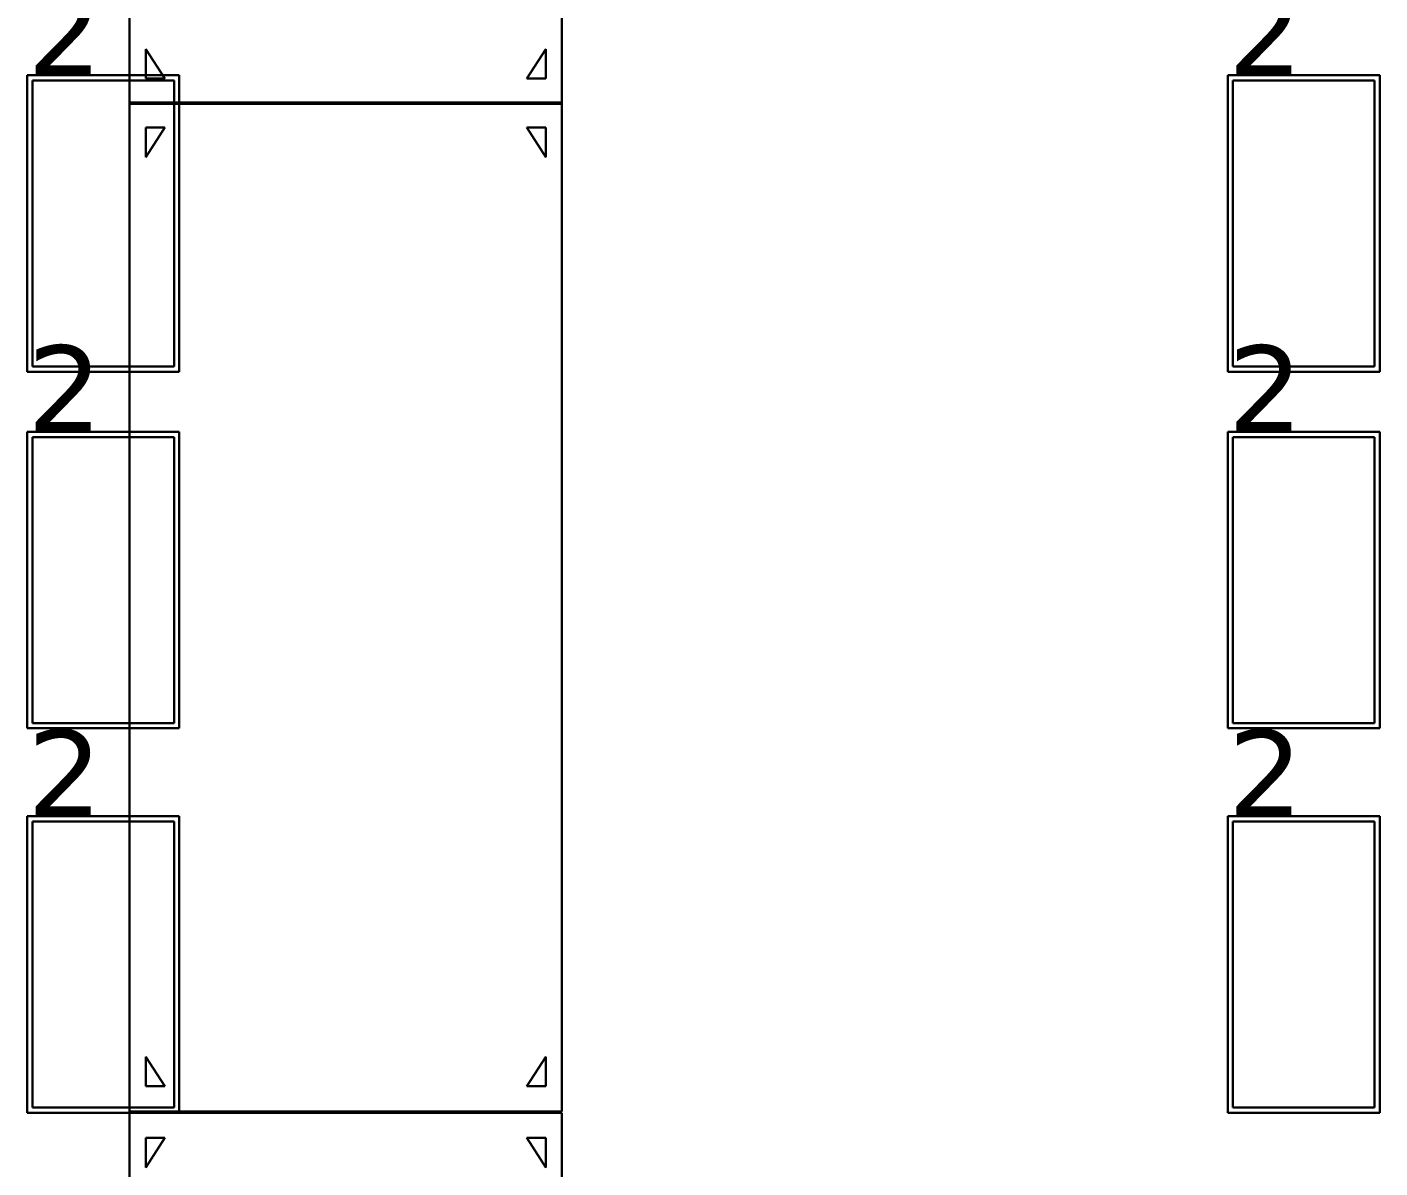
# Model space of a CAD drawing. Header units: inches. Extents: x -0.1 to 35.4, y -0.1 to 18.
# Drawn here: x 3.051 to 5.867, y 10.755 to 13.129 of the extents above; entities that cross this region are included whole.
import ezdxf

# ---------------------------------------------------------------- set-up
doc = ezdxf.new("R2010")
doc.units = ezdxf.units.IN
doc.header["$MEASUREMENT"] = 0
for name, color, linetype, true_color in [('DLX_LUM', 40, 'Continuous', 0xffd400), ('DLX_LUMKEY_IDX', 252, 'Continuous', 0x969696), ('DLX_OBJ', 150, 'Continuous', 0x007fff)]:
    doc.layers.add(name, color=color, linetype=linetype, true_color=true_color)
doc.styles.add('TableTextStyle', font='')
doc.styles.get('TableTextStyle').set_extended_font_data('VERDANA.TTF')

msp = doc.modelspace()

# ---------------------------------------------------------------- linework, layer by layer
at = {"layer": 'DLX_LUM'}
for points in [[(3.3675, 13.029, 0), (3.0505, 13.029, 0)], [(3.0505, 13.029, 0), (3.0505, 12.412, 0)], [(3.0505, 13.029, 0), (3.0505, 12.412, 0)], [(3.0505, 12.412, 0), (3.0505, 13.029, 0)], [(3.0505, 13.029, 0), (3.0505, 13.029, 0)], [(3.3675, 13.029, 0), (3.0505, 13.029, 0)], [(3.0505, 13.029, 0), (3.0505, 13.029, 0)], [(3.0505, 13.029, 0), (3.3675, 13.029, 0)], [(3.0505, 12.412, 0), (3.0505, 13.029, 0)], [(3.0505, 13.029, 0), (3.3675, 13.029, 0)], [(3.0615, 12.423, 0), (3.0615, 13.018, 0)], [(3.0615, 13.018, 0), (3.0615, 13.018, 0)], [(3.0615, 13.018, 0), (3.0615, 12.423, 0)], [(3.0615, 13.018, 0), (3.3565, 13.018, 0)], [(3.3565, 13.018, 0), (3.0615, 13.018, 0)], [(3.0615, 13.018, 0), (3.0615, 13.018, 0)], [(3.0615, 13.018, 0), (3.0615, 12.423, 0)], [(3.0615, 12.423, 0), (3.0615, 13.018, 0)], [(3.0615, 13.018, 0), (3.0615, 13.018, 0)], [(3.3565, 13.018, 0), (3.0615, 13.018, 0)], [(3.0615, 13.018, 0), (3.0615, 13.018, 0)], [(3.0615, 13.018, 0), (3.3565, 13.018, 0)], [(3.0615, 12.423, 0), (3.0615, 13.018, 0)], [(3.0615, 13.018, 0), (3.3565, 13.018, 0)], [(3.0615, 13.018, 0), (3.0615, 12.423, 0)], [(3.3565, 13.018, 0), (3.0615, 13.018, 0)], [(3.3565, 13.018, 0), (3.0615, 13.018, 0)], [(3.0615, 13.018, 0), (3.0615, 12.423, 0)], [(3.0615, 12.423, 0), (3.0615, 13.018, 0)], [(3.0615, 13.018, 0), (3.3565, 13.018, 0)], [(3.3565, 13.018, 0), (3.3565, 13.018, 0)], [(3.3565, 13.018, 0), (3.3565, 12.423, 0)], [(3.3565, 12.423, 0), (3.3565, 13.018, 0)], [(3.3565, 13.018, 0), (3.3565, 13.018, 0)], [(3.3565, 12.423, 0), (3.3565, 13.018, 0)], [(3.3565, 13.018, 0), (3.3565, 13.018, 0)], [(3.3565, 13.018, 0), (3.3565, 12.423, 0)], [(3.3565, 13.018, 0), (3.3565, 13.018, 0)], [(3.3565, 13.018, 0), (3.3565, 12.423, 0)], [(3.3565, 12.423, 0), (3.3565, 13.018, 0)], [(3.3565, 12.423, 0), (3.3565, 13.018, 0)], [(3.3565, 13.018, 0), (3.3565, 12.423, 0)], [(3.3675, 12.412, 0), (3.3675, 13.029, 0)], [(3.3675, 13.029, 0), (3.3675, 13.029, 0)], [(3.3675, 12.412, 0), (3.3675, 13.029, 0)], [(3.3675, 13.029, 0), (3.3675, 13.029, 0)], [(3.3675, 13.029, 0), (3.3675, 12.412, 0)], [(3.3675, 13.029, 0), (3.3675, 12.412, 0)], [(5.867, 13.029, 0), (5.55, 13.029, 0)], [(5.55, 13.029, 0), (5.55, 12.412, 0)], [(5.55, 13.029, 0), (5.55, 12.412, 0)], [(5.55, 12.412, 0), (5.55, 13.029, 0)], [(5.55, 13.029, 0), (5.55, 13.029, 0)], [(5.867, 13.029, 0), (5.55, 13.029, 0)], [(5.55, 13.029, 0), (5.55, 13.029, 0)], [(5.55, 13.029, 0), (5.867, 13.029, 0)], [(5.55, 12.412, 0), (5.55, 13.029, 0)], [(5.55, 13.029, 0), (5.867, 13.029, 0)], [(5.561, 12.423, 0), (5.561, 13.018, 0)], [(5.561, 13.018, 0), (5.561, 13.018, 0)], [(5.561, 13.018, 0), (5.561, 12.423, 0)], [(5.561, 13.018, 0), (5.856, 13.018, 0)], [(5.856, 13.018, 0), (5.561, 13.018, 0)], [(5.561, 13.018, 0), (5.561, 13.018, 0)], [(5.561, 13.018, 0), (5.561, 12.423, 0)], [(5.561, 12.423, 0), (5.561, 13.018, 0)], [(5.561, 13.018, 0), (5.561, 13.018, 0)], [(5.856, 13.018, 0), (5.561, 13.018, 0)], [(5.561, 13.018, 0), (5.561, 13.018, 0)], [(5.561, 13.018, 0), (5.856, 13.018, 0)], [(5.561, 12.423, 0), (5.561, 13.018, 0)], [(5.561, 13.018, 0), (5.856, 13.018, 0)], [(5.561, 13.018, 0), (5.561, 12.423, 0)], [(5.856, 13.018, 0), (5.561, 13.018, 0)], [(5.856, 13.018, 0), (5.561, 13.018, 0)], [(5.561, 13.018, 0), (5.561, 12.423, 0)], [(5.561, 12.423, 0), (5.561, 13.018, 0)], [(5.561, 13.018, 0), (5.856, 13.018, 0)], [(5.856, 13.018, 0), (5.856, 13.018, 0)], [(5.856, 13.018, 0), (5.856, 12.423, 0)], [(5.856, 12.423, 0), (5.856, 13.018, 0)], [(5.856, 13.018, 0), (5.856, 13.018, 0)], [(5.856, 12.423, 0), (5.856, 13.018, 0)], [(5.856, 13.018, 0), (5.856, 13.018, 0)], [(5.856, 13.018, 0), (5.856, 12.423, 0)], [(5.856, 13.018, 0), (5.856, 13.018, 0)], [(5.856, 13.018, 0), (5.856, 12.423, 0)], [(5.856, 12.423, 0), (5.856, 13.018, 0)], [(5.856, 12.423, 0), (5.856, 13.018, 0)], [(5.856, 13.018, 0), (5.856, 12.423, 0)], [(5.867, 12.412, 0), (5.867, 13.029, 0)], [(5.867, 13.029, 0), (5.867, 13.029, 0)], [(5.867, 12.412, 0), (5.867, 13.029, 0)], [(5.867, 13.029, 0), (5.867, 13.029, 0)], [(5.867, 13.029, 0), (5.867, 12.412, 0)], [(5.867, 13.029, 0), (5.867, 12.412, 0)], [(3.0615, 12.423, 0), (3.0615, 12.423, 0)], [(3.3565, 12.423, 0), (3.0615, 12.423, 0)], [(3.0615, 12.423, 0), (3.0615, 12.423, 0)], [(3.0615, 12.423, 0), (3.3565, 12.423, 0)], [(3.0615, 12.423, 0), (3.3565, 12.423, 0)], [(3.3565, 12.423, 0), (3.0615, 12.423, 0)], [(3.0615, 12.423, 0), (3.0615, 12.423, 0)], [(3.0615, 12.423, 0), (3.0615, 12.423, 0)], [(3.3565, 12.423, 0), (3.0615, 12.423, 0)], [(3.0615, 12.423, 0), (3.3565, 12.423, 0)], [(3.0615, 12.423, 0), (3.3565, 12.423, 0)], [(3.3565, 12.423, 0), (3.0615, 12.423, 0)], [(3.3565, 12.423, 0), (3.3565, 12.423, 0)], [(3.3565, 12.423, 0), (3.3565, 12.423, 0)], [(3.3565, 12.423, 0), (3.3565, 12.423, 0)], [(3.3565, 12.423, 0), (3.3565, 12.423, 0)], [(5.561, 12.423, 0), (5.561, 12.423, 0)], [(5.856, 12.423, 0), (5.561, 12.423, 0)], [(5.561, 12.423, 0), (5.561, 12.423, 0)], [(5.561, 12.423, 0), (5.856, 12.423, 0)], [(5.561, 12.423, 0), (5.856, 12.423, 0)], [(5.856, 12.423, 0), (5.561, 12.423, 0)], [(5.561, 12.423, 0), (5.561, 12.423, 0)], [(5.561, 12.423, 0), (5.561, 12.423, 0)], [(5.856, 12.423, 0), (5.561, 12.423, 0)], [(5.561, 12.423, 0), (5.856, 12.423, 0)], [(5.561, 12.423, 0), (5.856, 12.423, 0)], [(5.856, 12.423, 0), (5.561, 12.423, 0)], [(5.856, 12.423, 0), (5.856, 12.423, 0)], [(5.856, 12.423, 0), (5.856, 12.423, 0)], [(5.856, 12.423, 0), (5.856, 12.423, 0)], [(5.856, 12.423, 0), (5.856, 12.423, 0)], [(3.0505, 12.412, 0), (3.3675, 12.412, 0)], [(3.0505, 12.412, 0), (3.0505, 12.412, 0)], [(3.0505, 12.412, 0), (3.3675, 12.412, 0)], [(3.3675, 12.412, 0), (3.0505, 12.412, 0)], [(3.0505, 12.412, 0), (3.0505, 12.412, 0)], [(3.3675, 12.412, 0), (3.0505, 12.412, 0)], [(3.3675, 12.412, 0), (3.3675, 12.412, 0)], [(3.3675, 12.412, 0), (3.3675, 12.412, 0)], [(5.55, 12.412, 0), (5.867, 12.412, 0)], [(5.55, 12.412, 0), (5.55, 12.412, 0)], [(5.55, 12.412, 0), (5.867, 12.412, 0)], [(5.867, 12.412, 0), (5.55, 12.412, 0)], [(5.55, 12.412, 0), (5.55, 12.412, 0)], [(5.867, 12.412, 0), (5.55, 12.412, 0)], [(5.867, 12.412, 0), (5.867, 12.412, 0)], [(5.867, 12.412, 0), (5.867, 12.412, 0)], [(3.3675, 12.287, 0), (3.0505, 12.287, 0)], [(3.0505, 12.287, 0), (3.0505, 11.67, 0)], [(3.0505, 12.287, 0), (3.0505, 11.67, 0)], [(3.0505, 11.67, 0), (3.0505, 12.287, 0)], [(3.0505, 12.287, 0), (3.0505, 12.287, 0)], [(3.3675, 12.287, 0), (3.0505, 12.287, 0)], [(3.0505, 12.287, 0), (3.0505, 12.287, 0)], [(3.0505, 12.287, 0), (3.3675, 12.287, 0)], [(3.0505, 11.67, 0), (3.0505, 12.287, 0)], [(3.0505, 12.287, 0), (3.3675, 12.287, 0)], [(3.3675, 11.67, 0), (3.3675, 12.287, 0)], [(3.3675, 12.287, 0), (3.3675, 12.287, 0)], [(3.3675, 11.67, 0), (3.3675, 12.287, 0)], [(3.3675, 12.287, 0), (3.3675, 12.287, 0)], [(3.3675, 12.287, 0), (3.3675, 11.67, 0)], [(3.3675, 12.287, 0), (3.3675, 11.67, 0)], [(5.867, 12.287, 0), (5.55, 12.287, 0)], [(5.55, 12.287, 0), (5.55, 11.67, 0)], [(5.55, 12.287, 0), (5.55, 11.67, 0)], [(5.55, 11.67, 0), (5.55, 12.287, 0)], [(5.55, 12.287, 0), (5.55, 12.287, 0)], [(5.867, 12.287, 0), (5.55, 12.287, 0)], [(5.55, 12.287, 0), (5.55, 12.287, 0)], [(5.55, 12.287, 0), (5.867, 12.287, 0)], [(5.55, 11.67, 0), (5.55, 12.287, 0)], [(5.55, 12.287, 0), (5.867, 12.287, 0)], [(5.867, 11.67, 0), (5.867, 12.287, 0)], [(5.867, 12.287, 0), (5.867, 12.287, 0)], [(5.867, 11.67, 0), (5.867, 12.287, 0)], [(5.867, 12.287, 0), (5.867, 12.287, 0)], [(5.867, 12.287, 0), (5.867, 11.67, 0)], [(5.867, 12.287, 0), (5.867, 11.67, 0)], [(3.0615, 11.681, 0), (3.0615, 12.276, 0)], [(3.0615, 12.276, 0), (3.0615, 12.276, 0)], [(3.0615, 12.276, 0), (3.0615, 11.681, 0)], [(3.0615, 12.276, 0), (3.3565, 12.276, 0)], [(3.3565, 12.276, 0), (3.0615, 12.276, 0)], [(3.0615, 12.276, 0), (3.0615, 12.276, 0)], [(3.0615, 12.276, 0), (3.0615, 11.681, 0)], [(3.0615, 11.681, 0), (3.0615, 12.276, 0)], [(3.0615, 12.276, 0), (3.0615, 12.276, 0)], [(3.3565, 12.276, 0), (3.0615, 12.276, 0)], [(3.0615, 12.276, 0), (3.0615, 12.276, 0)], [(3.0615, 12.276, 0), (3.3565, 12.276, 0)], [(3.0615, 11.681, 0), (3.0615, 12.276, 0)], [(3.0615, 12.276, 0), (3.3565, 12.276, 0)], [(3.0615, 12.276, 0), (3.0615, 11.681, 0)], [(3.3565, 12.276, 0), (3.0615, 12.276, 0)], [(3.3565, 12.276, 0), (3.0615, 12.276, 0)], [(3.0615, 12.276, 0), (3.0615, 11.681, 0)], [(3.0615, 11.681, 0), (3.0615, 12.276, 0)], [(3.0615, 12.276, 0), (3.3565, 12.276, 0)], [(3.3565, 12.276, 0), (3.3565, 12.276, 0)], [(3.3565, 12.276, 0), (3.3565, 11.681, 0)], [(3.3565, 11.681, 0), (3.3565, 12.276, 0)], [(3.3565, 12.276, 0), (3.3565, 12.276, 0)], [(3.3565, 11.681, 0), (3.3565, 12.276, 0)], [(3.3565, 12.276, 0), (3.3565, 12.276, 0)], [(3.3565, 12.276, 0), (3.3565, 11.681, 0)], [(3.3565, 12.276, 0), (3.3565, 12.276, 0)], [(3.3565, 12.276, 0), (3.3565, 11.681, 0)], [(3.3565, 11.681, 0), (3.3565, 12.276, 0)], [(3.3565, 11.681, 0), (3.3565, 12.276, 0)], [(3.3565, 12.276, 0), (3.3565, 11.681, 0)], [(5.561, 11.681, 0), (5.561, 12.276, 0)], [(5.561, 12.276, 0), (5.561, 12.276, 0)], [(5.561, 12.276, 0), (5.561, 11.681, 0)], [(5.561, 12.276, 0), (5.856, 12.276, 0)], [(5.856, 12.276, 0), (5.561, 12.276, 0)], [(5.561, 12.276, 0), (5.561, 12.276, 0)], [(5.561, 12.276, 0), (5.561, 11.681, 0)], [(5.561, 11.681, 0), (5.561, 12.276, 0)], [(5.561, 12.276, 0), (5.561, 12.276, 0)], [(5.856, 12.276, 0), (5.561, 12.276, 0)], [(5.561, 12.276, 0), (5.561, 12.276, 0)], [(5.561, 12.276, 0), (5.856, 12.276, 0)], [(5.561, 11.681, 0), (5.561, 12.276, 0)], [(5.561, 12.276, 0), (5.856, 12.276, 0)], [(5.561, 12.276, 0), (5.561, 11.681, 0)], [(5.856, 12.276, 0), (5.561, 12.276, 0)], [(5.856, 12.276, 0), (5.561, 12.276, 0)], [(5.561, 12.276, 0), (5.561, 11.681, 0)], [(5.561, 11.681, 0), (5.561, 12.276, 0)], [(5.561, 12.276, 0), (5.856, 12.276, 0)], [(5.856, 12.276, 0), (5.856, 12.276, 0)], [(5.856, 12.276, 0), (5.856, 11.681, 0)], [(5.856, 11.681, 0), (5.856, 12.276, 0)], [(5.856, 12.276, 0), (5.856, 12.276, 0)], [(5.856, 11.681, 0), (5.856, 12.276, 0)], [(5.856, 12.276, 0), (5.856, 12.276, 0)], [(5.856, 12.276, 0), (5.856, 11.681, 0)], [(5.856, 12.276, 0), (5.856, 12.276, 0)], [(5.856, 12.276, 0), (5.856, 11.681, 0)], [(5.856, 11.681, 0), (5.856, 12.276, 0)], [(5.856, 11.681, 0), (5.856, 12.276, 0)], [(5.856, 12.276, 0), (5.856, 11.681, 0)], [(3.0505, 11.67, 0), (3.3675, 11.67, 0)], [(3.0505, 11.67, 0), (3.0505, 11.67, 0)], [(3.0505, 11.67, 0), (3.3675, 11.67, 0)], [(3.3675, 11.67, 0), (3.0505, 11.67, 0)], [(3.0505, 11.67, 0), (3.0505, 11.67, 0)], [(3.3675, 11.67, 0), (3.0505, 11.67, 0)], [(3.0615, 11.681, 0), (3.0615, 11.681, 0)], [(3.3565, 11.681, 0), (3.0615, 11.681, 0)], [(3.0615, 11.681, 0), (3.0615, 11.681, 0)], [(3.0615, 11.681, 0), (3.3565, 11.681, 0)], [(3.0615, 11.681, 0), (3.3565, 11.681, 0)], [(3.3565, 11.681, 0), (3.0615, 11.681, 0)], [(3.0615, 11.681, 0), (3.0615, 11.681, 0)], [(3.0615, 11.681, 0), (3.0615, 11.681, 0)], [(3.3565, 11.681, 0), (3.0615, 11.681, 0)], [(3.0615, 11.681, 0), (3.3565, 11.681, 0)], [(3.0615, 11.681, 0), (3.3565, 11.681, 0)], [(3.3565, 11.681, 0), (3.0615, 11.681, 0)], [(3.3565, 11.681, 0), (3.3565, 11.681, 0)], [(3.3565, 11.681, 0), (3.3565, 11.681, 0)], [(3.3565, 11.681, 0), (3.3565, 11.681, 0)], [(3.3565, 11.681, 0), (3.3565, 11.681, 0)], [(3.3675, 11.67, 0), (3.3675, 11.67, 0)], [(3.3675, 11.67, 0), (3.3675, 11.67, 0)], [(5.55, 11.67, 0), (5.867, 11.67, 0)], [(5.55, 11.67, 0), (5.55, 11.67, 0)], [(5.55, 11.67, 0), (5.867, 11.67, 0)], [(5.867, 11.67, 0), (5.55, 11.67, 0)], [(5.55, 11.67, 0), (5.55, 11.67, 0)], [(5.867, 11.67, 0), (5.55, 11.67, 0)], [(5.561, 11.681, 0), (5.561, 11.681, 0)], [(5.856, 11.681, 0), (5.561, 11.681, 0)], [(5.561, 11.681, 0), (5.561, 11.681, 0)], [(5.561, 11.681, 0), (5.856, 11.681, 0)], [(5.561, 11.681, 0), (5.856, 11.681, 0)], [(5.856, 11.681, 0), (5.561, 11.681, 0)], [(5.561, 11.681, 0), (5.561, 11.681, 0)], [(5.561, 11.681, 0), (5.561, 11.681, 0)], [(5.856, 11.681, 0), (5.561, 11.681, 0)], [(5.561, 11.681, 0), (5.856, 11.681, 0)], [(5.561, 11.681, 0), (5.856, 11.681, 0)], [(5.856, 11.681, 0), (5.561, 11.681, 0)], [(5.856, 11.681, 0), (5.856, 11.681, 0)], [(5.856, 11.681, 0), (5.856, 11.681, 0)], [(5.856, 11.681, 0), (5.856, 11.681, 0)], [(5.856, 11.681, 0), (5.856, 11.681, 0)], [(5.867, 11.67, 0), (5.867, 11.67, 0)], [(5.867, 11.67, 0), (5.867, 11.67, 0)], [(3.3675, 11.487, 0), (3.0505, 11.487, 0)], [(3.0505, 11.487, 0), (3.0505, 10.87, 0)], [(3.0505, 11.487, 0), (3.0505, 10.87, 0)], [(3.0505, 10.87, 0), (3.0505, 11.487, 0)], [(3.0505, 11.487, 0), (3.0505, 11.487, 0)], [(3.3675, 11.487, 0), (3.0505, 11.487, 0)], [(3.0505, 11.487, 0), (3.0505, 11.487, 0)], [(3.0505, 11.487, 0), (3.3675, 11.487, 0)], [(3.0505, 10.87, 0), (3.0505, 11.487, 0)], [(3.0505, 11.487, 0), (3.3675, 11.487, 0)], [(3.0615, 10.881, 0), (3.0615, 11.476, 0)], [(3.0615, 11.476, 0), (3.0615, 11.476, 0)], [(3.0615, 11.476, 0), (3.0615, 10.881, 0)], [(3.0615, 11.476, 0), (3.3565, 11.476, 0)], [(3.3565, 11.476, 0), (3.0615, 11.476, 0)], [(3.0615, 11.476, 0), (3.0615, 11.476, 0)], [(3.0615, 11.476, 0), (3.0615, 10.881, 0)], [(3.0615, 10.881, 0), (3.0615, 11.476, 0)], [(3.0615, 11.476, 0), (3.0615, 11.476, 0)], [(3.3565, 11.476, 0), (3.0615, 11.476, 0)], [(3.0615, 11.476, 0), (3.0615, 11.476, 0)], [(3.0615, 11.476, 0), (3.3565, 11.476, 0)], [(3.0615, 10.881, 0), (3.0615, 11.476, 0)], [(3.0615, 11.476, 0), (3.3565, 11.476, 0)], [(3.0615, 11.476, 0), (3.0615, 10.881, 0)], [(3.3565, 11.476, 0), (3.0615, 11.476, 0)], [(3.3565, 11.476, 0), (3.0615, 11.476, 0)], [(3.0615, 11.476, 0), (3.0615, 10.881, 0)], [(3.0615, 10.881, 0), (3.0615, 11.476, 0)], [(3.0615, 11.476, 0), (3.3565, 11.476, 0)], [(3.3565, 11.476, 0), (3.3565, 11.476, 0)], [(3.3565, 11.476, 0), (3.3565, 10.881, 0)], [(3.3565, 10.881, 0), (3.3565, 11.476, 0)], [(3.3565, 11.476, 0), (3.3565, 11.476, 0)], [(3.3565, 10.881, 0), (3.3565, 11.476, 0)], [(3.3565, 11.476, 0), (3.3565, 11.476, 0)], [(3.3565, 11.476, 0), (3.3565, 10.881, 0)], [(3.3565, 11.476, 0), (3.3565, 11.476, 0)], [(3.3565, 11.476, 0), (3.3565, 10.881, 0)], [(3.3565, 10.881, 0), (3.3565, 11.476, 0)], [(3.3565, 10.881, 0), (3.3565, 11.476, 0)], [(3.3565, 11.476, 0), (3.3565, 10.881, 0)], [(3.3675, 10.87, 0), (3.3675, 11.487, 0)], [(3.3675, 11.487, 0), (3.3675, 11.487, 0)], [(3.3675, 10.87, 0), (3.3675, 11.487, 0)], [(3.3675, 11.487, 0), (3.3675, 11.487, 0)], [(3.3675, 11.487, 0), (3.3675, 10.87, 0)], [(3.3675, 11.487, 0), (3.3675, 10.87, 0)], [(5.867, 11.487, 0), (5.55, 11.487, 0)], [(5.55, 11.487, 0), (5.55, 10.87, 0)], [(5.55, 11.487, 0), (5.55, 10.87, 0)], [(5.55, 10.87, 0), (5.55, 11.487, 0)], [(5.55, 11.487, 0), (5.55, 11.487, 0)], [(5.867, 11.487, 0), (5.55, 11.487, 0)], [(5.55, 11.487, 0), (5.55, 11.487, 0)], [(5.55, 11.487, 0), (5.867, 11.487, 0)], [(5.55, 10.87, 0), (5.55, 11.487, 0)], [(5.55, 11.487, 0), (5.867, 11.487, 0)], [(5.561, 10.881, 0), (5.561, 11.476, 0)], [(5.561, 11.476, 0), (5.561, 11.476, 0)], [(5.561, 11.476, 0), (5.561, 10.881, 0)], [(5.561, 11.476, 0), (5.856, 11.476, 0)], [(5.856, 11.476, 0), (5.561, 11.476, 0)], [(5.561, 11.476, 0), (5.561, 11.476, 0)], [(5.561, 11.476, 0), (5.561, 10.881, 0)], [(5.561, 10.881, 0), (5.561, 11.476, 0)], [(5.561, 11.476, 0), (5.561, 11.476, 0)], [(5.856, 11.476, 0), (5.561, 11.476, 0)], [(5.561, 11.476, 0), (5.561, 11.476, 0)], [(5.561, 11.476, 0), (5.856, 11.476, 0)], [(5.561, 10.881, 0), (5.561, 11.476, 0)], [(5.561, 11.476, 0), (5.856, 11.476, 0)], [(5.561, 11.476, 0), (5.561, 10.881, 0)], [(5.856, 11.476, 0), (5.561, 11.476, 0)], [(5.856, 11.476, 0), (5.561, 11.476, 0)], [(5.561, 11.476, 0), (5.561, 10.881, 0)], [(5.561, 10.881, 0), (5.561, 11.476, 0)], [(5.561, 11.476, 0), (5.856, 11.476, 0)], [(5.856, 11.476, 0), (5.856, 11.476, 0)], [(5.856, 11.476, 0), (5.856, 10.881, 0)], [(5.856, 10.881, 0), (5.856, 11.476, 0)], [(5.856, 11.476, 0), (5.856, 11.476, 0)], [(5.856, 10.881, 0), (5.856, 11.476, 0)], [(5.856, 11.476, 0), (5.856, 11.476, 0)], [(5.856, 11.476, 0), (5.856, 10.881, 0)], [(5.856, 11.476, 0), (5.856, 11.476, 0)], [(5.856, 11.476, 0), (5.856, 10.881, 0)], [(5.856, 10.881, 0), (5.856, 11.476, 0)], [(5.856, 10.881, 0), (5.856, 11.476, 0)], [(5.856, 11.476, 0), (5.856, 10.881, 0)], [(5.867, 10.87, 0), (5.867, 11.487, 0)], [(5.867, 11.487, 0), (5.867, 11.487, 0)], [(5.867, 10.87, 0), (5.867, 11.487, 0)], [(5.867, 11.487, 0), (5.867, 11.487, 0)], [(5.867, 11.487, 0), (5.867, 10.87, 0)], [(5.867, 11.487, 0), (5.867, 10.87, 0)], [(3.0615, 10.881, 0), (3.0615, 10.881, 0)], [(3.3565, 10.881, 0), (3.0615, 10.881, 0)], [(3.0615, 10.881, 0), (3.0615, 10.881, 0)], [(3.0615, 10.881, 0), (3.3565, 10.881, 0)], [(3.0615, 10.881, 0), (3.3565, 10.881, 0)], [(3.3565, 10.881, 0), (3.0615, 10.881, 0)], [(3.0615, 10.881, 0), (3.0615, 10.881, 0)], [(3.0615, 10.881, 0), (3.0615, 10.881, 0)], [(3.3565, 10.881, 0), (3.0615, 10.881, 0)], [(3.0615, 10.881, 0), (3.3565, 10.881, 0)], [(3.0615, 10.881, 0), (3.3565, 10.881, 0)], [(3.3565, 10.881, 0), (3.0615, 10.881, 0)], [(3.3565, 10.881, 0), (3.3565, 10.881, 0)], [(3.3565, 10.881, 0), (3.3565, 10.881, 0)], [(3.3565, 10.881, 0), (3.3565, 10.881, 0)], [(3.3565, 10.881, 0), (3.3565, 10.881, 0)], [(5.561, 10.881, 0), (5.561, 10.881, 0)], [(5.856, 10.881, 0), (5.561, 10.881, 0)], [(5.561, 10.881, 0), (5.561, 10.881, 0)], [(5.561, 10.881, 0), (5.856, 10.881, 0)], [(5.561, 10.881, 0), (5.856, 10.881, 0)], [(5.856, 10.881, 0), (5.561, 10.881, 0)], [(5.561, 10.881, 0), (5.561, 10.881, 0)], [(5.561, 10.881, 0), (5.561, 10.881, 0)], [(5.856, 10.881, 0), (5.561, 10.881, 0)], [(5.561, 10.881, 0), (5.856, 10.881, 0)], [(5.561, 10.881, 0), (5.856, 10.881, 0)], [(5.856, 10.881, 0), (5.561, 10.881, 0)], [(5.856, 10.881, 0), (5.856, 10.881, 0)], [(5.856, 10.881, 0), (5.856, 10.881, 0)], [(5.856, 10.881, 0), (5.856, 10.881, 0)], [(5.856, 10.881, 0), (5.856, 10.881, 0)], [(3.0505, 10.87, 0), (3.3675, 10.87, 0)], [(3.0505, 10.87, 0), (3.0505, 10.87, 0)], [(3.0505, 10.87, 0), (3.3675, 10.87, 0)], [(3.3675, 10.87, 0), (3.0505, 10.87, 0)], [(3.0505, 10.87, 0), (3.0505, 10.87, 0)], [(3.3675, 10.87, 0), (3.0505, 10.87, 0)], [(3.3675, 10.87, 0), (3.3675, 10.87, 0)], [(3.3675, 10.87, 0), (3.3675, 10.87, 0)], [(5.55, 10.87, 0), (5.867, 10.87, 0)], [(5.55, 10.87, 0), (5.55, 10.87, 0)], [(5.55, 10.87, 0), (5.867, 10.87, 0)], [(5.867, 10.87, 0), (5.55, 10.87, 0)], [(5.55, 10.87, 0), (5.55, 10.87, 0)], [(5.867, 10.87, 0), (5.55, 10.87, 0)], [(5.867, 10.87, 0), (5.867, 10.87, 0)], [(5.867, 10.87, 0), (5.867, 10.87, 0)]]:
    msp.add_polyline3d(points, dxfattribs=at)
at = {"layer": 'DLX_OBJ'}
for points in [[(3.264, 12.9697, 0), (3.264, 15.0697, 0)], [(3.264, 12.9697, 0), (3.264, 15.0697, 0)], [(3.264, 15.0697, 0), (3.264, 12.9697, 0)], [(3.264, 15.0697, 0), (3.264, 12.9697, 0)], [(4.164, 15.0697, 0), (4.164, 12.9697, 0)], [(4.164, 15.0697, 0), (4.164, 12.9697, 0)], [(4.164, 12.9697, 0), (4.164, 15.0697, 0)], [(4.164, 12.9697, 0), (4.164, 15.0697, 0)], [(3.3371, 13.0222, 0), (3.2977, 13.0835, 0)], [(3.2977, 13.0835, 0), (3.2977, 13.0222, 0)], [(3.2977, 13.0835, 0), (3.3371, 13.0222, 0)], [(3.3371, 13.0222, 0), (3.2977, 13.0835, 0)], [(3.2977, 13.0835, 0), (3.2977, 13.0835, 0)], [(3.2977, 13.0222, 0), (3.2977, 13.0835, 0)], [(3.2977, 13.0835, 0), (3.2977, 13.0835, 0)], [(3.2977, 13.0835, 0), (3.2977, 13.0222, 0)], [(3.2977, 13.0222, 0), (3.2977, 13.0835, 0)], [(3.2977, 13.0835, 0), (3.3371, 13.0222, 0)], [(4.1302, 13.0835, 0), (4.0909, 13.0222, 0)], [(4.0909, 13.0222, 0), (4.1302, 13.0835, 0)], [(4.1302, 13.0835, 0), (4.0909, 13.0222, 0)], [(4.0909, 13.0222, 0), (4.1302, 13.0835, 0)], [(4.1302, 13.0222, 0), (4.1302, 13.0835, 0)], [(4.1302, 13.0835, 0), (4.1302, 13.0835, 0)], [(4.1302, 13.0835, 0), (4.1302, 13.0222, 0)], [(4.1302, 13.0222, 0), (4.1302, 13.0835, 0)], [(4.1302, 13.0835, 0), (4.1302, 13.0835, 0)], [(4.1302, 13.0835, 0), (4.1302, 13.0222, 0)], [(3.2977, 13.0222, 0), (3.3371, 13.0222, 0)], [(3.3371, 13.0222, 0), (3.2977, 13.0222, 0)], [(3.2977, 13.0222, 0), (3.2977, 13.0222, 0)], [(3.2977, 13.0222, 0), (3.3371, 13.0222, 0)], [(3.2977, 13.0222, 0), (3.2977, 13.0222, 0)], [(3.3371, 13.0222, 0), (3.2977, 13.0222, 0)], [(3.3371, 13.0222, 0), (3.3371, 13.0222, 0)], [(3.3371, 13.0222, 0), (3.3371, 13.0222, 0)], [(4.0909, 13.0222, 0), (4.1302, 13.0222, 0)], [(4.1302, 13.0222, 0), (4.0909, 13.0222, 0)], [(4.0909, 13.0222, 0), (4.0909, 13.0222, 0)], [(4.0909, 13.0222, 0), (4.1302, 13.0222, 0)], [(4.0909, 13.0222, 0), (4.0909, 13.0222, 0)], [(4.1302, 13.0222, 0), (4.0909, 13.0222, 0)], [(4.1302, 13.0222, 0), (4.1302, 13.0222, 0)], [(4.1302, 13.0222, 0), (4.1302, 13.0222, 0)], [(3.264, 10.8726, 0), (3.264, 12.9726, 0)], [(3.264, 12.9726, 0), (4.164, 12.9726, 0)], [(3.264, 10.8726, 0), (3.264, 12.9726, 0)], [(3.264, 12.9726, 0), (3.264, 12.9726, 0)], [(3.264, 12.9726, 0), (3.264, 10.8726, 0)], [(4.164, 12.9726, 0), (3.264, 12.9726, 0)], [(3.264, 12.9726, 0), (3.264, 10.8726, 0)], [(3.264, 12.9726, 0), (4.164, 12.9726, 0)], [(4.164, 12.9726, 0), (3.264, 12.9726, 0)], [(3.264, 12.9726, 0), (3.264, 12.9726, 0)], [(4.164, 12.9697, 0), (3.264, 12.9697, 0)], [(3.264, 12.9697, 0), (3.264, 12.9697, 0)], [(3.264, 12.9697, 0), (4.164, 12.9697, 0)], [(4.164, 12.9697, 0), (3.264, 12.9697, 0)], [(3.264, 12.9697, 0), (3.264, 12.9697, 0)], [(3.264, 12.9697, 0), (4.164, 12.9697, 0)], [(4.164, 12.9726, 0), (4.164, 10.8726, 0)], [(4.164, 12.9726, 0), (4.164, 10.8726, 0)], [(4.164, 10.8726, 0), (4.164, 12.9726, 0)], [(4.164, 12.9726, 0), (4.164, 12.9726, 0)], [(4.164, 10.8726, 0), (4.164, 12.9726, 0)], [(4.164, 12.9726, 0), (4.164, 12.9726, 0)], [(4.164, 12.9697, 0), (4.164, 12.9697, 0)], [(4.164, 12.9697, 0), (4.164, 12.9697, 0)], [(3.3371, 12.9201, 0), (3.2977, 12.9201, 0)], [(3.2977, 12.9201, 0), (3.2977, 12.8588, 0)], [(3.2977, 12.8588, 0), (3.3371, 12.9201, 0)], [(3.2977, 12.9201, 0), (3.3371, 12.9201, 0)], [(3.3371, 12.9201, 0), (3.2977, 12.9201, 0)], [(3.2977, 12.9201, 0), (3.2977, 12.9201, 0)], [(3.3371, 12.9201, 0), (3.2977, 12.8588, 0)], [(3.2977, 12.8588, 0), (3.3371, 12.9201, 0)], [(3.2977, 12.8588, 0), (3.2977, 12.9201, 0)], [(3.2977, 12.9201, 0), (3.2977, 12.9201, 0)], [(3.2977, 12.9201, 0), (3.2977, 12.8588, 0)], [(3.2977, 12.8588, 0), (3.2977, 12.9201, 0)], [(3.2977, 12.9201, 0), (3.3371, 12.9201, 0)], [(3.3371, 12.9201, 0), (3.2977, 12.8588, 0)], [(3.3371, 12.9201, 0), (3.3371, 12.9201, 0)], [(3.3371, 12.9201, 0), (3.3371, 12.9201, 0)], [(4.1302, 12.9201, 0), (4.0909, 12.9201, 0)], [(4.0909, 12.9201, 0), (4.1302, 12.8588, 0)], [(4.0909, 12.9201, 0), (4.1302, 12.9201, 0)], [(4.1302, 12.9201, 0), (4.0909, 12.9201, 0)], [(4.0909, 12.9201, 0), (4.0909, 12.9201, 0)], [(4.1302, 12.8588, 0), (4.0909, 12.9201, 0)], [(4.0909, 12.9201, 0), (4.0909, 12.9201, 0)], [(4.0909, 12.9201, 0), (4.1302, 12.8588, 0)], [(4.1302, 12.8588, 0), (4.0909, 12.9201, 0)], [(4.0909, 12.9201, 0), (4.1302, 12.9201, 0)], [(4.1302, 12.8588, 0), (4.1302, 12.9201, 0)], [(4.1302, 12.9201, 0), (4.1302, 12.9201, 0)], [(4.1302, 12.9201, 0), (4.1302, 12.8588, 0)], [(4.1302, 12.8588, 0), (4.1302, 12.9201, 0)], [(4.1302, 12.9201, 0), (4.1302, 12.9201, 0)], [(4.1302, 12.9201, 0), (4.1302, 12.8588, 0)], [(3.2977, 12.8588, 0), (3.2977, 12.8588, 0)], [(3.2977, 12.8588, 0), (3.2977, 12.8588, 0)], [(4.1302, 12.8588, 0), (4.1302, 12.8588, 0)], [(4.1302, 12.8588, 0), (4.1302, 12.8588, 0)], [(3.3371, 10.9251, 0), (3.2977, 10.9863, 0)], [(3.2977, 10.9863, 0), (3.2977, 10.9251, 0)], [(3.2977, 10.9863, 0), (3.3371, 10.9251, 0)], [(3.3371, 10.9251, 0), (3.2977, 10.9863, 0)], [(3.2977, 10.9863, 0), (3.2977, 10.9863, 0)], [(3.2977, 10.9251, 0), (3.2977, 10.9863, 0)], [(3.2977, 10.9863, 0), (3.2977, 10.9863, 0)], [(3.2977, 10.9863, 0), (3.2977, 10.9251, 0)], [(3.2977, 10.9251, 0), (3.2977, 10.9863, 0)], [(3.2977, 10.9863, 0), (3.3371, 10.9251, 0)], [(4.1302, 10.9863, 0), (4.0909, 10.9251, 0)], [(4.0909, 10.9251, 0), (4.1302, 10.9863, 0)], [(4.1302, 10.9863, 0), (4.0909, 10.9251, 0)], [(4.0909, 10.9251, 0), (4.1302, 10.9863, 0)], [(4.1302, 10.9251, 0), (4.1302, 10.9863, 0)], [(4.1302, 10.9863, 0), (4.1302, 10.9863, 0)], [(4.1302, 10.9863, 0), (4.1302, 10.9251, 0)], [(4.1302, 10.9251, 0), (4.1302, 10.9863, 0)], [(4.1302, 10.9863, 0), (4.1302, 10.9863, 0)], [(4.1302, 10.9863, 0), (4.1302, 10.9251, 0)], [(3.2977, 10.9251, 0), (3.3371, 10.9251, 0)], [(3.3371, 10.9251, 0), (3.2977, 10.9251, 0)], [(3.2977, 10.9251, 0), (3.2977, 10.9251, 0)], [(3.2977, 10.9251, 0), (3.3371, 10.9251, 0)], [(3.2977, 10.9251, 0), (3.2977, 10.9251, 0)], [(3.3371, 10.9251, 0), (3.2977, 10.9251, 0)], [(3.3371, 10.9251, 0), (3.3371, 10.9251, 0)], [(3.3371, 10.9251, 0), (3.3371, 10.9251, 0)], [(4.0909, 10.9251, 0), (4.1302, 10.9251, 0)], [(4.1302, 10.9251, 0), (4.0909, 10.9251, 0)], [(4.0909, 10.9251, 0), (4.0909, 10.9251, 0)], [(4.0909, 10.9251, 0), (4.1302, 10.9251, 0)], [(4.0909, 10.9251, 0), (4.0909, 10.9251, 0)], [(4.1302, 10.9251, 0), (4.0909, 10.9251, 0)], [(4.1302, 10.9251, 0), (4.1302, 10.9251, 0)], [(4.1302, 10.9251, 0), (4.1302, 10.9251, 0)], [(4.164, 10.8726, 0), (3.264, 10.8726, 0)], [(3.264, 10.8726, 0), (3.264, 10.8726, 0)], [(3.264, 10.8726, 0), (4.164, 10.8726, 0)], [(4.164, 10.8726, 0), (3.264, 10.8726, 0)], [(3.264, 10.8726, 0), (3.264, 10.8726, 0)], [(3.264, 10.8726, 0), (4.164, 10.8726, 0)], [(4.164, 10.8726, 0), (4.164, 10.8726, 0)], [(4.164, 10.8726, 0), (4.164, 10.8726, 0)], [(3.264, 8.77, 0), (3.264, 10.87, 0)], [(3.264, 10.87, 0), (4.164, 10.87, 0)], [(3.264, 8.77, 0), (3.264, 10.87, 0)], [(3.264, 10.87, 0), (3.264, 10.87, 0)], [(3.264, 10.87, 0), (3.264, 8.77, 0)], [(4.164, 10.87, 0), (3.264, 10.87, 0)], [(3.264, 10.87, 0), (3.264, 8.77, 0)], [(3.264, 10.87, 0), (4.164, 10.87, 0)], [(4.164, 10.87, 0), (3.264, 10.87, 0)], [(3.264, 10.87, 0), (3.264, 10.87, 0)], [(4.164, 10.87, 0), (4.164, 8.77, 0)], [(4.164, 10.87, 0), (4.164, 8.77, 0)], [(4.164, 8.77, 0), (4.164, 10.87, 0)], [(4.164, 10.87, 0), (4.164, 10.87, 0)], [(4.164, 8.77, 0), (4.164, 10.87, 0)], [(4.164, 10.87, 0), (4.164, 10.87, 0)], [(3.3371, 10.8175, 0), (3.2977, 10.8175, 0)], [(3.2977, 10.8175, 0), (3.2977, 10.7562, 0)], [(3.2977, 10.7562, 0), (3.3371, 10.8175, 0)], [(3.2977, 10.8175, 0), (3.3371, 10.8175, 0)], [(3.3371, 10.8175, 0), (3.2977, 10.8175, 0)], [(3.2977, 10.8175, 0), (3.2977, 10.8175, 0)], [(3.3371, 10.8175, 0), (3.2977, 10.7562, 0)], [(3.2977, 10.7562, 0), (3.3371, 10.8175, 0)], [(3.2977, 10.7562, 0), (3.2977, 10.8175, 0)], [(3.2977, 10.8175, 0), (3.2977, 10.8175, 0)], [(3.2977, 10.8175, 0), (3.2977, 10.7562, 0)], [(3.2977, 10.7562, 0), (3.2977, 10.8175, 0)], [(3.2977, 10.8175, 0), (3.3371, 10.8175, 0)], [(3.3371, 10.8175, 0), (3.2977, 10.7562, 0)], [(3.3371, 10.8175, 0), (3.3371, 10.8175, 0)], [(3.3371, 10.8175, 0), (3.3371, 10.8175, 0)], [(4.1302, 10.8175, 0), (4.0909, 10.8175, 0)], [(4.0909, 10.8175, 0), (4.1302, 10.7562, 0)], [(4.0909, 10.8175, 0), (4.1302, 10.8175, 0)], [(4.1302, 10.8175, 0), (4.0909, 10.8175, 0)], [(4.0909, 10.8175, 0), (4.0909, 10.8175, 0)], [(4.1302, 10.7562, 0), (4.0909, 10.8175, 0)], [(4.0909, 10.8175, 0), (4.0909, 10.8175, 0)], [(4.0909, 10.8175, 0), (4.1302, 10.7562, 0)], [(4.1302, 10.7562, 0), (4.0909, 10.8175, 0)], [(4.0909, 10.8175, 0), (4.1302, 10.8175, 0)], [(4.1302, 10.7562, 0), (4.1302, 10.8175, 0)], [(4.1302, 10.8175, 0), (4.1302, 10.8175, 0)], [(4.1302, 10.8175, 0), (4.1302, 10.7562, 0)], [(4.1302, 10.7562, 0), (4.1302, 10.8175, 0)], [(4.1302, 10.8175, 0), (4.1302, 10.8175, 0)], [(4.1302, 10.8175, 0), (4.1302, 10.7562, 0)], [(3.2977, 10.7562, 0), (3.2977, 10.7562, 0)], [(3.2977, 10.7562, 0), (3.2977, 10.7562, 0)], [(4.1302, 10.7562, 0), (4.1302, 10.7562, 0)], [(4.1302, 10.7562, 0), (4.1302, 10.7562, 0)]]:
    msp.add_polyline3d(points, dxfattribs=at)

# ---------------------------------------------------------------- texts
at = {"layer": 'DLX_LUMKEY_IDX', "style": 'TableTextStyle'}
for p in [(3.0505, 13.029), (5.55, 13.029), (3.0505, 12.287), (5.55, 12.287), (3.0505, 11.487), (5.55, 11.487)]:
    msp.add_text('2', height=0.18, dxfattribs=at).set_placement(p)

doc.saveas('drawing.dxf')
